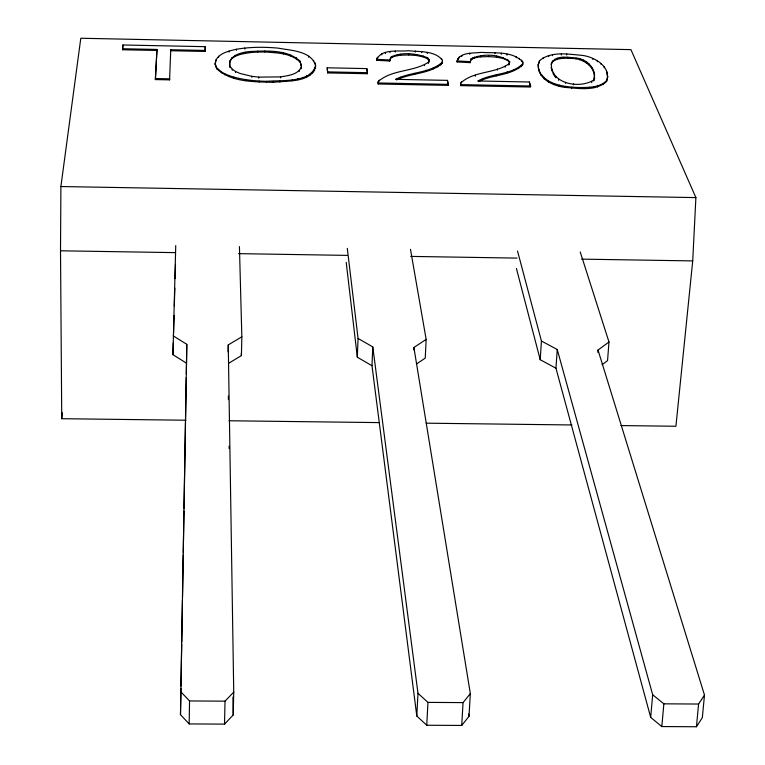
<?xml version="1.0" encoding="UTF-8"?>
<svg xmlns="http://www.w3.org/2000/svg" width="765" height="765" viewBox="0 0 765 765"><rect width="100%" height="100%" fill="white"/><g stroke="black" fill="none" stroke-linecap="round" stroke-linejoin="round"><path stroke-width="1.15" d="M205.163 51.446L205.183 50.442L170.738 49.735L170.729 50.739L205.163 51.446L205.192 46.675L122.916 44.982L122.572 49.754L156.94 50.461L156.949 49.448L122.582 48.75M205.183 50.442L205.192 46.675M186.01 420.224L61.745 418.704L60.512 250.796L60.894 186.536L80.803 38.25L630.934 49.639L695.892 197.6L692.717 260.913L675.916 426.248L620.951 425.57M122.916 44.982L122.572 49.754M478.603 81.568C492.344 74.358 511.221 75.955 522.648 64.834L522.725 61.917C512.665 50.92 494.745 53.263 481.099 52.364C473.334 53.445 458.847 51.733 457.059 61.955L470.217 62.644L470.972 58.953C482.486 53.244 499.459 53.894 509.681 61.563L508.859 64.862L509.681 61.563M522.648 64.834L522.725 61.917M170.738 49.735L169.591 79.866L155.381 79.579L156.949 49.448M169.591 79.866L169.601 78.824L155.391 78.546M186.335 373.942L186.517 363.222L172.947 354.654L175.74 245.584M239.426 246.607L241.845 336.81L228.257 344.891L233.736 692.124L233.21 714.979L224.528 724.12L189.175 723.929L180.483 714.682L186.794 344.307L173.186 335.835M186.517 363.222L186.794 344.307M189.175 723.929L189.538 700.95L180.817 691.79M180.483 714.682L180.932 688.471M180.97 686.09L181.688 644.388M181.726 642.007L182.443 600.305M182.51 596.729L183.218 555.036M183.265 552.646L183.983 510.953M184.021 508.572L185.513 421.601M185.551 419.21L186.268 377.518M215.185 64.48C215.281 53.827 228.161 51.188 236.404 49.276C250.193 46.875 264.308 46.885 278.221 48.138C290.901 50.576 311.929 50.806 315.658 66.125C311.986 83.089 286.531 80.507 273.315 82.371C254.238 81.645 231.671 82.563 216.725 68.745L215.185 64.48L216.046 59.622M216.725 68.745L215.204 63.457M218.627 57.299L218.647 56.285M221.324 72.885L221.343 71.853L216.744 67.722M224.757 74.827L224.776 73.794L221.343 71.853M228.993 52.096L229.012 51.092M228.917 76.576L228.936 75.544L224.776 73.794M229.567 63.811L230.255 67.674C226.134 55.529 242.486 51.838 251.35 51.456C267.607 50.882 287.047 49.457 299.947 61.028L301.353 65.809L299.947 61.028M229.548 64.834L230.16 60.397M230.141 61.41L232.082 57.547M232.235 70.227L232.254 69.204L230.275 66.651M228.113 351.976L228.257 344.891M233.794 78.145L233.822 77.112L228.936 75.544M232.063 58.561L235.304 56.275L235.324 55.271M235.515 72.512L235.534 71.48L232.254 69.204M236.385 50.28L236.404 49.276M224.528 724.12L225.015 701.161L233.736 692.124M235.304 56.275L239.866 54.554L239.894 53.55M239.407 79.512L239.426 78.479L233.822 77.112M244.771 49.046L244.79 48.042M239.866 54.554L245.345 53.311L245.364 52.297M245.584 80.65L245.603 79.617L239.426 78.479M228.831 363.193L241.415 355.591L241.845 336.81M245.345 53.311L251.331 52.469L251.35 51.456M251.838 77.361L251.857 76.328L240.105 73.478L235.534 71.48M252.154 81.501L252.182 80.468L245.603 79.617M251.331 52.469L257.824 52.02L257.853 51.016M258.694 78.154L258.713 77.122L251.857 76.328M259.125 82.075L259.153 81.042L252.182 80.468M299.918 62.041C290.939 52.9 276.796 52.9 264.853 51.972L264.872 50.968M266.478 82.362L266.507 81.329C280.621 80 311.575 83.385 315.687 65.102M273.315 82.371L273.344 81.339M172.947 354.654L173.282 342.777M173.55 333.282L174.047 315.467M174.315 305.971L174.812 288.156M175.08 278.661L175.481 264.413M274.625 52.575L274.645 51.561M279.894 82.104L279.923 81.071M280.621 77.925L280.65 76.892C287.803 75.572 297.136 74.903 301.028 67.779L300.999 68.802L301.381 64.796M283.452 53.952L283.48 52.948M286.206 81.578L286.234 80.545M290.872 56.046L290.901 55.042M292.249 80.784L292.278 79.751M296.39 58.762L296.418 57.758M297.805 79.723L297.834 78.69M299.335 71.413L299.373 70.39M302.634 78.413L302.663 77.38M306.755 76.844L306.784 75.812M308.639 57.251L308.668 56.247M310.15 75.027L310.179 73.995M312.77 73.01L312.809 71.987M313.621 61.439L313.66 60.425M314.558 70.849L314.597 69.825M315.017 63.715L315.046 62.701M315.524 68.554L315.553 67.54M327.21 67.808L327.678 72.924L367.43 73.717L367.468 72.694L366.808 68.601L327.21 67.808L327.678 72.924M366.808 68.601L367.43 73.717M410.489 249.323L426.162 339.421L413.903 347.482L470.341 693.606L469.002 716.346L461.725 725.44L426.746 725.249L416.81 716.04L371.991 365.737L357.322 357.188L358.068 338.455L347.291 248.348M442.486 60.282L442.313 62.195C429.777 73.402 410.241 71.786 395.61 79.34L447.458 80.373L448.367 85.393L378.197 83.997L378.293 81.501C391.89 69.309 413.358 72.149 428.448 62.223L429.404 59.928L427.559 57.729C416.246 53.426 401.788 51.494 390.705 57.318L389.739 61.009L376.562 60.32C380.521 48.271 398.402 51.829 408.357 50.729C419.574 51.991 434.883 50.404 442.486 60.282L442.256 63.208C430.054 74.224 410.939 72.761 396.576 79.933M378.197 83.997L378.293 81.501M377.365 57.193L376.562 60.32M379.268 80.115L378.254 82.524M381.754 54.841L381.802 53.837M371.991 365.737L372.784 346.908L358.068 338.455M385.417 53.607L385.455 52.603M389.949 52.67L389.997 51.666M389.739 61.009L390.705 57.318M390.657 58.322L392.187 57.251L392.225 56.247M392.187 57.251L394.415 56.361L394.453 55.357M395.276 52.039L395.323 51.045M394.415 56.361L397.245 55.682L397.284 54.678M397.245 55.682L400.564 55.214L400.611 54.21M400.621 78.231L400.669 77.208M400.564 55.214L408.701 54.956L408.749 53.961M415.347 52.03L415.395 51.026M414.707 74.32L414.754 73.306M428.448 62.223L428.39 63.227L429.356 60.932L427.511 58.733L423.074 56.849L416.619 55.52L416.657 54.516M421.687 52.632L421.735 51.628M423.074 56.849L423.122 55.855M424.479 65.618L424.527 64.604M425.895 71.25L425.942 70.227M427.329 53.54L427.377 52.536M427.511 58.733L427.559 57.729M413.789 349.834L413.903 347.482M429.356 60.932L429.404 59.928M433.248 68.898L433.296 67.884M437.867 66.947L437.915 65.933M426.162 339.421L425.235 358.116L416.762 363.777M440.803 65.073L440.85 64.059M441.453 59.45L441.501 58.436M442.256 63.208L442.313 62.195M447.458 80.373L448.367 85.393M416.81 716.04L417.977 693.281L372.784 346.908M551.355 63.323C550.312 84.054 579.794 89.189 593.726 79.99C597.484 69.271 586.497 58.704 576.074 58.035C568.185 57.413 554.309 54.535 551.288 64.327L552.54 60.951M457.69 58.829L457.059 61.955M459.268 57.002L458.168 59.23M461.773 56.476L461.821 55.482M426.746 725.249L427.951 702.394L417.977 693.281M460.587 84.16L460.645 83.136C473.382 70.849 494.582 73.861 508.916 63.858M460.654 85.632L460.712 84.609L530.633 85.996L530.566 87.019L460.654 85.632L460.645 83.136M461.438 82.773L461.496 81.75M155.381 79.579L156.94 50.461M469.739 54.305L469.796 53.301M470.217 62.644L470.972 58.953M470.915 59.957L472.34 58.895L472.397 57.891M472.34 58.895L474.491 58.006L474.539 57.002M475.304 76.251L475.361 75.228M474.491 58.006L477.245 57.318L477.303 56.314M477.245 57.318L480.516 56.849L480.573 55.855M482.476 79.866L482.533 78.843C495.376 73.325 512.464 74.062 522.705 63.83M480.516 56.849L488.586 56.6L488.644 55.596M494.955 53.665L495.012 52.661M509.624 62.567L507.606 60.368L503.035 58.484L496.504 57.155L496.562 56.161M496.169 75.955L496.227 74.941M497.374 70.093L497.432 69.079M461.725 725.44L463.055 702.605L470.341 693.606M501.305 54.267L501.362 53.273M503.035 58.484L503.093 57.49M505.168 67.253L505.225 66.239M506.994 55.176L507.052 54.172M507.606 60.368L507.664 59.364M507.042 72.885L507.099 71.862M514.156 70.533L514.223 69.519M516.203 57.815L516.27 56.811M518.594 68.582L518.651 67.569M519.378 59.374L519.445 58.379M521.596 60.072L522.658 62.921M521.357 66.698L521.414 65.694M482.533 78.843L477.685 80.975L529.342 81.998L530.241 86.024M538.168 64.585C537.585 78.91 552.98 85.957 565.134 87.401C578.742 88.358 595.505 91.551 606.549 81.53C611.837 66.708 594.061 56.467 581.486 55.31C567.764 54.133 551.116 51.026 539.621 60.588L538.168 64.585L538.923 70.81M539.621 60.588L538.474 64.595M541.027 75.152L538.99 69.797M543.16 58.609L543.217 57.605M544.211 78.9L544.278 77.877L541.085 74.138M548.821 56.467L548.888 55.472M548.495 82.037L548.562 81.023L544.278 77.877M552.445 55.73L552.512 54.736M552.024 71.069L552.091 70.064M553.764 73.794L553.697 74.807L552.856 72.943M552.473 61.955L554.692 60.234L554.759 59.23M553.889 84.561L553.956 83.538L548.562 81.023M555.897 77.887L555.964 76.873M554.692 60.234L557.14 59.278L557.207 58.283M558.622 80.325L558.689 79.302M557.14 59.278L560.123 58.628L560.19 57.633M580.224 251.943L608.978 342.003L598.029 350.054L704.489 695.079L702.327 717.685L696.446 726.75L661.821 726.559L650.69 717.388L555.954 368.223L540.205 359.693L541.438 341.047L517.523 251.016M559.167 86.196L559.244 85.173L553.956 83.538M561.347 54.984L561.414 53.99M560.123 58.628L563.642 58.274L563.709 57.279M566.635 54.975L566.702 53.98M565.134 87.401L565.201 86.378L559.244 85.173M565.498 83.356L565.574 82.333M563.642 58.274L567.697 58.217L567.764 57.222M593.726 79.99L593.65 81.004C597.79 68.391 583.628 58.13 571.971 58.465L572.038 57.471M571.771 88.195L571.837 87.162L565.201 86.378M573.463 84.877L573.54 83.854M576.007 59.029L576.074 58.035M555.954 368.223L557.245 349.49L541.438 341.047M579.803 59.919L579.88 58.915M579.067 88.558L579.134 87.526C588.505 87.373 599.655 87.889 606.626 80.507L607.783 76.395M583.379 61.124L583.446 60.119M584.556 88.539L584.632 87.516M586.602 62.816L586.669 61.812M589.346 65.168L589.423 64.164M589.452 88.262L589.528 87.239M591.632 68.2L591.708 67.196M592.827 59.498L592.894 58.503M591.68 82.668L591.747 81.654M593.458 71.91L593.525 70.896M593.745 87.726L593.822 86.703M594.529 75.62L594.606 74.607M594.606 78.652L594.673 77.638M597.302 61.745L597.369 60.751M597.446 86.933L597.522 85.91M601.089 64.423L601.166 63.418M604.178 67.798L604.245 66.785M603.116 84.657L603.193 83.634M606.597 71.164L607.706 77.408M606.549 81.53L606.626 80.507M597.857 352.397L598.029 350.054M608.978 342.003L607.553 360.621L602.093 364.695M650.69 717.388L652.669 694.754L557.245 349.49M661.821 726.559L663.857 703.829L652.669 694.754M696.446 726.75L698.588 704.039L704.489 695.079M61.745 418.704L62.395 412.765M280.65 76.892L258.713 77.122M257.824 52.02L264.853 51.972M189.538 700.95L225.015 701.161M427.951 702.394L463.055 702.605M663.857 703.829L698.588 704.039M229.031 420.76L379.583 422.605M426.182 423.179L571.962 424.967M60.512 250.796L175.242 252.632M238.584 253.645L347.339 255.386M410.671 256.399L517.035 258.101M581.572 259.134L692.717 260.913M60.894 186.536L695.892 197.6M327.707 71.9L367.468 72.694M378.235 82.964L448.414 84.36M259.153 81.042L266.507 81.329M571.837 87.162L579.134 87.526M457.107 60.951L470.274 61.64M376.6 59.307L389.777 59.995M567.697 58.217L571.971 58.465M488.586 56.6L496.504 57.155M408.701 54.956L416.619 55.52M554.243 75.572L555.352 77.122M529.342 81.998L530.633 85.996M516.423 268.505L540.205 359.693M551.135 67.368L551.804 70.151M468.62 713.984L469.002 716.346M346.21 262.357L357.322 357.188M241.348 353.22L241.415 355.591M228.353 396.031L228.41 399.617M229.118 446.205L229.156 448.596M232.942 697.068L233.21 714.979"/></g></svg>
